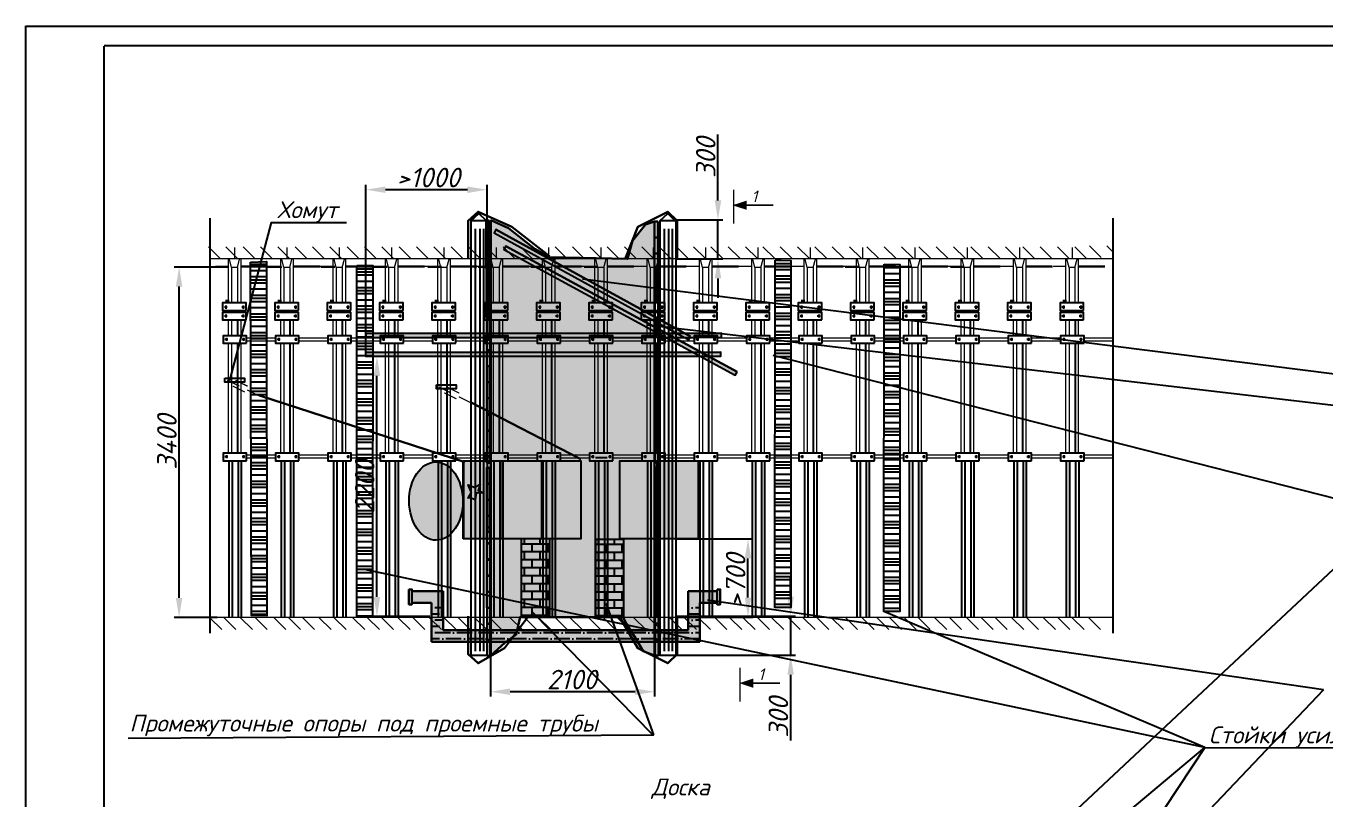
# Model space of a CAD drawing. Header units: millimetres. Extents: x 2479 to 6465, y 644 to 4399.
# Drawn here: x 4234.9 to 4567.5, y 1703.4 to 1901.4 of the extents above; entities that cross this region are included whole.
import ezdxf

# ---------------------------------------------------------------- set-up
doc = ezdxf.new("R2010")
doc.units = ezdxf.units.MM
doc.header["$PDMODE"] = 1
doc.layers.add('Layer1', color=5, linetype='Continuous')
doc.layers.add('надписи', color=7, linetype='Continuous')
doc.styles.add('3m', font='italict.shx', dxfattribs={"height": 3})
doc.styles.get("Standard").update_dxf_attribs({"font": 'isocpeui.ttf'})
doc.dimstyles.new('ISO-25$0', dxfattribs={"dimtxt": 2.5, "dimasz": 2.5, "dimexe": 1.25, "dimexo": 2, "dimgap": 3, "dimtad": 1, "dimjust": 2, "dimtih": 1, "dimtoh": 1, "dimdec": 3, "dimlfac": 0.1, "dimtxsty": '3m', "dimblk": 'NONE', "dimcen": 2.5, "dimdle": 2, "dimse1": 1, "dimse2": 1, "dimclrd": 256, "dimclrt": 5, "dimadec": 0, "dimazin": 0, "dimtm": 1e-09, "dimtfac": 1, "dimtdec": 3, "dimtmove": 0, "dimatfit": 3, "dimfxl": 0, "dimlwd": 0, "dimlwe": 0, "dimarcsym": 0})

# ---------------------------------------------------------------- blocks, each defined once
blk = doc.blocks.new('zam1')
at = {"color": 5, "linetype": 'Continuous'}
blk.add_line((-3.01, 0, 2), (-3.01, 0, 2), dxfattribs=at)
at = {"color": 12, "linetype": 'Continuous'}
for p, q in [((-2.58, 1, 2.5), (-1.84, 1, 2.5)), ((-2.23, 1.4, 2.5), (-2.23, 0.61, 2.5)), ((1.8, 1, 2.5), (2.54, 1, 2.5)), ((2.16, 1.4, 2.5), (2.16, 0.61, 2.5))]:
    blk.add_line(p, q, dxfattribs=at)
blk.add_3dface([(-3.01, 0, 2), (-3.01, 1.96, 2), (3.01, 1.96, 2), (3.01, 0, 2)])
blk = doc.blocks.new('рама')
at = {"color": 7, "linetype": 'Continuous', "lineweight": 0}
for p, q in [((170.65, 2238.06), (170.65, 2241.06)), ((162.34, 2236.06), (169.13, 2236.04)), ((162.35, 2236.31), (169.13, 2236.29)), ((169.16, 2238.05), (169.16, 2233.56)), ((170, 2235.95), (169.44, 2238.05)), ((170, 2235.95), (170, 2233.56)), ((171.51, 2235.95), (172.07, 2238.05)), ((171.51, 2235.95), (171.51, 2233.56)), ((172.38, 2238.05), (172.38, 2233.56)), ((169.16, 2233.56), (169.16, 2226.89)), ((170, 2233.56), (170, 2226.89)), ((171.51, 2233.56), (171.51, 2226.89)), ((172.38, 2233.56), (172.38, 2226.89)), ((169.16, 2222.5), (169.16, 2218.53)), ((171.51, 2222.5), (171.51, 2218.53)), ((172.38, 2222.5), (172.38, 2218.53)), ((169.16, 2216.54), (169.16, 2188.43)), ((171.51, 2216.54), (171.51, 2188.4)), ((172.38, 2216.54), (172.38, 2188.4))]:
    blk.add_line(p, q, dxfattribs=at)
at = {"color": 7, "lineweight": 13}
blk.add_line((175.6, 2236.31), (172.31, 2236.31), dxfattribs=at)
at = {"color": 12, "linetype": 'Continuous'}
for p, q in [((168.16, 2225.76, 2.5), (168.9, 2225.76, 2.5)), ((168.51, 2226.16, 2.5), (168.51, 2225.37, 2.5)), ((172.61, 2225.76, 2.5), (173.35, 2225.76, 2.5)), ((172.96, 2226.16, 2.5), (172.96, 2225.37, 2.5)), ((168.22, 2223.49, 2.5), (168.96, 2223.49, 2.5)), ((168.58, 2223.89, 2.5), (168.58, 2223.1, 2.5)), ((172.61, 2223.49, 2.5), (173.35, 2223.49, 2.5)), ((172.96, 2223.89, 2.5), (172.96, 2223.1, 2.5))]:
    blk.add_line(p, q, dxfattribs=at)
at = {"color": 2, "linetype": 'Continuous'}
for p, q in [((172.14, 2227.37), (173.02, 2227.37)), ((172.22, 2227.37), (173.1, 2227.37))]:
    blk.add_line(p, q, dxfattribs=at)
at = {"color": 5, "linetype": 'Continuous'}
for p, q in [((167.71, 2224.93, 2), (167.71, 2224.93, 2)), ((167.79, 2224.93, 2), (167.79, 2224.93, 2)), ((167.79, 2222.49, 2), (167.79, 2222.49, 2))]:
    blk.add_line(p, q, dxfattribs=at)
at = {"color": 7, "linetype": 'Continuous'}
for p, q in [((173.81, 2224.93, 2), (167.79, 2224.93, 2)), ((169.12, 2224.93, -0.23), (169.12, 2224.45, -0.14)), ((170.01, 2224.45, -0.58), (170.01, 2224.93, -1)), ((171.5, 2224.93, -0.63), (171.5, 2224.45, -0.36)), ((171.5, 2223.81), (171.5, 2223.81)), ((171.5, 2223.81), (171.5, 2223.81)), ((172.39, 2224.93, -0.78), (172.39, 2224.45, -0.45))]:
    blk.add_line(p, q, dxfattribs=at)
at = {"color": 7}
for p, q in [((169.97, 2222.5), (169.97, 2218.53)), ((169.97, 2216.54), (169.97, 2188.4)), ((169.02, 2186.41), (169.02, 2146.32)), ((169.85, 2186.41), (169.85, 2146.32)), ((171.38, 2186.41), (171.38, 2146.32)), ((172.23, 2186.41), (172.23, 2146.32))]:
    blk.add_line(p, q, dxfattribs=at)
at = {"linetype": 'Continuous', "lineweight": 13}
for p, q in [((160.28, 2217.07), (167.69, 2217.07)), ((160.29, 2217.87), (167.69, 2217.87)), ((160.28, 2187.07), (167.69, 2187.07)), ((160.29, 2187.87), (167.69, 2187.87))]:
    blk.add_line(p, q, dxfattribs=at)
at = {"color": 7, "linetype": 'Continuous', "lineweight": 0}
blk.add_lwpolyline([(169.99, 2235.93), (171.5, 2235.93)], dxfattribs=at)
for points in [[(167.79, 2224.93, 2), (167.79, 2226.89, 2), (173.81, 2226.89, 2), (173.81, 2224.93, 2)], [(167.79, 2222.49, 2), (167.79, 2224.45, 2), (173.81, 2224.45, 2), (173.81, 2222.49, 2)]]:
    blk.add_3dface(points)
at = {"color": 2, "linetype": 'Continuous', "rotation": 359.9999999997382}
for p in [(170.68, 2216.51), (170.68, 2186.44)]:
    blk.add_blockref('zam1', p, dxfattribs=at)
blk = doc.blocks.new('*D286')
at = {"color": 0, "linetype": 'Continuous', "lineweight": -2}
for p, q in [((4283.86, 1839.64), (4272.86, 1839.64)), ((4274.11, 1754.9), (4274.11, 1834.64)), ((4283.86, 1749.9), (4272.86, 1749.9))]:
    blk.add_line(p, q, dxfattribs=at)
at = {"color": 0, "linetype": 'Continuous', "lineweight": 40}
for points in [[(4273.28, 1834.64), (4274.95, 1834.64), (4274.11, 1839.64)], [(4273.28, 1754.9), (4274.95, 1754.9), (4274.11, 1749.9)]]:
    blk.add_solid(points, dxfattribs=at)
at = {"layer": 'Defpoints', "color": 0, "linetype": 'Continuous', "lineweight": 40}
for p in [(4274.11, 1839.64), (4284.49, 1839.64), (4284.49, 1749.9)]:
    blk.add_point(p, dxfattribs=at)
at = {"color": 0, "linetype": 'Continuous', "lineweight": 18, "insert": (4270.99, 1794.77), "char_height": 5, "attachment_point": 5, "rotation": 90}
blk.add_mtext('3400', dxfattribs=at)
blk = doc.blocks.new('*D287')
at = {"color": 0, "linetype": 'Continuous', "lineweight": -2}
for p, q in [((4353.85, 1749.28), (4353.85, 1729.6)), ((4395.85, 1749.28), (4395.85, 1729.6)), ((4390.85, 1730.85), (4358.85, 1730.85))]:
    blk.add_line(p, q, dxfattribs=at)
at = {"color": 0, "linetype": 'Continuous', "lineweight": 40}
for points in [[(4358.85, 1731.68), (4358.85, 1730.02), (4353.85, 1730.85)], [(4390.85, 1731.68), (4390.85, 1730.02), (4395.85, 1730.85)]]:
    blk.add_solid(points, dxfattribs=at)
at = {"layer": 'Defpoints', "color": 0, "linetype": 'Continuous', "lineweight": 40}
for p in [(4353.85, 1749.91), (4395.85, 1749.91), (4353.85, 1730.85)]:
    blk.add_point(p, dxfattribs=at)
at = {"color": 0, "linetype": 'Continuous', "lineweight": 18, "insert": (4374.66, 1733.97), "char_height": 5, "attachment_point": 5}
blk.add_mtext('2100', dxfattribs=at)
blk = doc.blocks.new('*D289')
at = {"color": 0, "linetype": 'Continuous', "lineweight": -2}
for p, q in [((4430.69, 1755.21), (4430.69, 1760.21)), ((4401.25, 1750.21), (4431.94, 1750.21)), ((4430.69, 1750.21), (4430.69, 1740.21)), ((4401.25, 1740.21), (4431.94, 1740.21)), ((4430.69, 1735.21), (4430.69, 1718.34))]:
    blk.add_line(p, q, dxfattribs=at)
at = {"color": 0, "linetype": 'Continuous', "lineweight": 40}
for points in [[(4429.86, 1755.21), (4431.52, 1755.21), (4430.69, 1750.21)], [(4429.86, 1735.21), (4431.52, 1735.21), (4430.69, 1740.21)]]:
    blk.add_solid(points, dxfattribs=at)
at = {"layer": 'Defpoints', "color": 0, "linetype": 'Continuous', "lineweight": 40}
for p in [(4400.62, 1750.21), (4400.62, 1740.21), (4430.69, 1740.21)]:
    blk.add_point(p, dxfattribs=at)
at = {"color": 0, "linetype": 'Continuous', "lineweight": 18, "insert": (4427.56, 1724.28), "char_height": 5, "attachment_point": 5, "rotation": 90}
blk.add_mtext('300', dxfattribs=at)
blk = doc.blocks.new('*D294')
at = {"color": 0, "linetype": 'Continuous', "lineweight": -2}
for p, q in [((4412.09, 1856.73), (4412.09, 1873.61)), ((4401.16, 1851.73), (4413.34, 1851.73)), ((4412.09, 1841.73), (4412.09, 1851.73)), ((4401.16, 1841.73), (4413.34, 1841.73)), ((4412.09, 1836.73), (4412.09, 1831.73))]:
    blk.add_line(p, q, dxfattribs=at)
at = {"color": 0, "linetype": 'Continuous', "lineweight": 40}
for points in [[(4411.25, 1856.73), (4412.92, 1856.73), (4412.09, 1851.73)], [(4411.25, 1836.73), (4412.92, 1836.73), (4412.09, 1841.73)]]:
    blk.add_solid(points, dxfattribs=at)
at = {"layer": 'Defpoints', "color": 0, "linetype": 'Continuous', "lineweight": 40}
for p in [(4400.54, 1851.73), (4400.54, 1841.73), (4412.09, 1841.73)]:
    blk.add_point(p, dxfattribs=at)
at = {"color": 0, "linetype": 'Continuous', "lineweight": 18, "insert": (4408.96, 1867.67), "char_height": 5, "attachment_point": 5, "rotation": 90}
blk.add_mtext('300', dxfattribs=at)
blk = doc.blocks.new('*D295')
at = {"color": 0, "linetype": 'Continuous', "lineweight": -2}
for p, q in [((4401.29, 1769.98), (4421.02, 1769.98)), ((4419.77, 1754.98), (4419.77, 1764.98)), ((4401.29, 1749.98), (4421.02, 1749.98))]:
    blk.add_line(p, q, dxfattribs=at)
at = {"color": 0, "linetype": 'Continuous', "lineweight": 40}
for points in [[(4418.94, 1764.98), (4420.6, 1764.98), (4419.77, 1769.98)], [(4418.94, 1754.98), (4420.6, 1754.98), (4419.77, 1749.98)]]:
    blk.add_solid(points, dxfattribs=at)
at = {"layer": 'Defpoints', "color": 0, "linetype": 'Continuous', "lineweight": 40}
for p in [(4400.66, 1769.98), (4419.77, 1769.98), (4400.66, 1749.98)]:
    blk.add_point(p, dxfattribs=at)
at = {"color": 0, "linetype": 'Continuous', "lineweight": 18, "insert": (4416.61, 1759.36), "char_height": 5, "attachment_point": 5, "rotation": 90}
blk.add_mtext('>700', dxfattribs=at)
blk = doc.blocks.new('*D296')
at = {"color": 0, "linetype": 'Continuous', "lineweight": -2}
for p, q in [((4338.35, 1816.74), (4323.51, 1816.74)), ((4324.76, 1755.12), (4324.76, 1811.74)), ((4338.35, 1750.12), (4323.51, 1750.12))]:
    blk.add_line(p, q, dxfattribs=at)
at = {"color": 0, "linetype": 'Continuous', "lineweight": 40}
for points in [[(4323.93, 1811.74), (4325.59, 1811.74), (4324.76, 1816.74)], [(4323.93, 1755.12), (4325.59, 1755.12), (4324.76, 1750.12)]]:
    blk.add_solid(points, dxfattribs=at)
at = {"layer": 'Defpoints', "color": 0, "linetype": 'Continuous', "lineweight": 40}
for p in [(4324.76, 1816.74), (4338.97, 1816.74), (4338.97, 1750.12)]:
    blk.add_point(p, dxfattribs=at)
at = {"color": 0, "linetype": 'Continuous', "lineweight": 18, "insert": (4321.64, 1783.43), "char_height": 5, "attachment_point": 5, "rotation": 90}
blk.add_mtext('2200', dxfattribs=at)
blk = doc.blocks.new('нош')
at = {"color": 7, "linetype": 'Continuous', "const_width": 0.311}
for points in [[(2569.79, 1797.84), (2566.69, 1799.37)], [(2571.93, 1797.79), (2568.83, 1799.32)], [(2571.2, 1796.3), (2568.1, 1797.83)], [(2574.91, 1795.31), (2571.8, 1796.85)], [(2623.97, 1796.09), (2620.86, 1797.62)], [(2625.37, 1794.56), (2622.27, 1796.09)], [(2626.11, 1796.04), (2623, 1797.57)], [(2629.08, 1793.57), (2625.98, 1795.1)]]:
    blk.add_lwpolyline(points, dxfattribs=at)
at = {"layer": 'надписи'}
for points in [[(2566.07, 1799.89), (2571.1, 1799.89), (2571.1, 1798.86), (2566.07, 1798.86)], [(2620.24, 1798.14), (2625.28, 1798.14), (2625.28, 1797.11), (2620.24, 1797.11)]]:
    blk.add_lwpolyline(points, close=True, dxfattribs=at)
at = {"layer": 'надписи', "lineweight": 30}
for points in [[(2574.98, 1795.4), (2627.49, 1778.37)], [(2629.15, 1793.65), (2657.27, 1779.12)]]:
    blk.add_lwpolyline(points, dxfattribs=at)
blk = doc.blocks.new('*D277')
at = {"color": 0, "linetype": 'Continuous', "lineweight": -2}
for p, q in [((4321.95, 1817.85), (4321.95, 1860.7)), ((4347.95, 1859.45), (4326.95, 1859.45)), ((4352.95, 1817.85), (4352.95, 1860.7))]:
    blk.add_line(p, q, dxfattribs=at)
at = {"color": 0, "linetype": 'Continuous', "lineweight": 40}
for points in [[(4326.95, 1860.29), (4326.95, 1858.62), (4321.95, 1859.45)], [(4347.95, 1860.29), (4347.95, 1858.62), (4352.95, 1859.45)]]:
    blk.add_solid(points, dxfattribs=at)
at = {"layer": 'Defpoints', "color": 0, "linetype": 'Continuous', "lineweight": 40}
for p in [(4321.95, 1859.45), (4321.95, 1817.23), (4352.95, 1817.23)]:
    blk.add_point(p, dxfattribs=at)
at = {"color": 0, "linetype": 'Continuous', "lineweight": 18, "insert": (4337.91, 1862.58), "char_height": 5, "attachment_point": 5}
blk.add_mtext('>1000', dxfattribs=at)

msp = doc.modelspace()

# ---------------------------------------------------------------- hatches: boundary and pattern name
h = msp.add_hatch()
h.set_pattern_fill('CLAY', color=12, style=0)
h.set_pattern_definition([(0, (403.302, 544.9697), (0, 4.7625), []), (0, (403.302, 545.7634), (0, 4.7625), []), (0, (403.302, 546.557), (0, 4.7625), []), (0, (403.302, 548.1447), (0, 4.7625), [4.7625, -3.175])])
h.paths.add_polyline_path([(4296.50387, 1841.10412), (4292.41433, 1840.92894), (4292.62691, 1750.34856), (4296.56907, 1750.26295)])
h = msp.add_hatch()
h.set_pattern_fill('CLAY', color=12, style=0)
h.set_pattern_definition([(0, (430.4516, 546.979), (0, 4.7625), []), (0, (430.4516, 547.7725), (0, 4.7625), []), (0, (430.4516, 548.5663), (0, 4.7625), []), (0, (430.4516, 550.154), (0, 4.7625), [4.7625, -3.175])])
h.paths.add_polyline_path([(4323.72446, 1840.02459), (4319.62432, 1840.02459), (4319.64714, 1750.02272), (4323.66922, 1750.06415)])
h = msp.add_hatch()
h.set_pattern_fill('CLAY', color=12, style=0)
h.set_pattern_definition([(0, (537.531, 545.169), (0, 4.7625), []), (0, (537.531, 545.963), (0, 4.7625), []), (0, (537.531, 546.7566), (0, 4.7625), []), (0, (537.531, 548.344), (0, 4.7625), [4.7625, -3.175])])
h.paths.add_polyline_path([(4430.73274, 1841.30357), (4426.73245, 1841.40571), (4426.67243, 1752.39983), (4430.73272, 1752.39983)])
h = msp.add_hatch()
h.set_pattern_fill('CLAY', color=12, style=0)
h.set_pattern_definition([(0, (565.4406, 544.1416), (0, 4.7625), []), (0, (565.4406, 544.9353), (0, 4.7625), []), (0, (565.4406, 545.729), (0, 4.7625), []), (0, (565.4406, 547.3166), (0, 4.7625), [4.7625, -3.175])])
h.paths.add_polyline_path([(4458.64242, 1840.27601), (4454.61913, 1840.41779), (4454.58211, 1751.37227), (4458.6424, 1751.37227)])
for points in [[(4346.98376, 1769.99634), (4346.98376, 1789.99634), (4356.98376, 1789.99634), (4356.98376, 1769.99634)], [(4356.98376, 1769.99634), (4356.98376, 1789.99634), (4366.98376, 1789.99634), (4366.98376, 1769.99634)], [(4366.98376, 1769.99634), (4366.98376, 1789.99634), (4376.98376, 1789.99634), (4376.98376, 1769.99634)], [(4376.98376, 1769.99634), (4376.98376, 1789.99634), (4386.98376, 1789.99634), (4386.98376, 1769.99634)], [(4386.98376, 1769.99634), (4386.98376, 1789.99634), (4396.98376, 1789.99634), (4396.98376, 1769.99634)], [(4396.98376, 1769.99634), (4396.98376, 1789.99634), (4406.98376, 1789.99634), (4406.98376, 1769.99634)]]:
    msp.add_hatch(color=5).paths.add_polyline_path(points)
h = msp.add_hatch()
h.set_pattern_fill('AR-B816', color=256, scale=0.01, style=0)
h.set_pattern_definition([(0, (889.833, 551.6018), (0, 2.032), []), (90, (889.833, 551.6018), (-2.032, 2.032), [2.032, -2.032])])
h.paths.add_polyline_path([(4368.92557, 1770.088), (4361.80845, 1770.088), (4361.80845, 1750.20584), (4368.92557, 1750.20584)])
h = msp.add_hatch()
h.set_pattern_fill('AR-B816', color=256, scale=0.01, style=0)
h.set_pattern_definition([(0, (908.812, 551.47), (0, 2.032), []), (90, (908.812, 551.47), (-2.032, 2.032), [2.032, -2.032])])
h.paths.add_polyline_path([(4387.90456, 1769.95633), (4380.78744, 1769.95633), (4380.78744, 1750.07417), (4387.90456, 1750.07417)])
at = {"layer": 'Layer1'}
for color, points in [(4, [(4405.0694, 1821.85667), (4355.22545, 1849.25378), (4354.75196, 1848.37299), (4404.5959, 1820.97588)]), (4, [(4416.99391, 1812.79519), (4357.76631, 1844.97943), (4357.29282, 1844.09864), (4416.52041, 1811.91439)]), (3, [(4412.99751, 1822.66628), (4321.94502, 1822.60091), (4321.94502, 1821.60091), (4412.99751, 1821.66628)]), (3, [(4412.85122, 1817.84318), (4321.79874, 1817.7778), (4321.79874, 1816.7778), (4412.85122, 1816.84318)])]:
    msp.add_hatch(color=color, dxfattribs=at).paths.add_polyline_path(points)
h = msp.add_hatch(color=5, dxfattribs=at)
edge = h.paths.add_edge_path()
edge.add_ellipse((4339.89146, 1779.69162), major_axis=(-0.06439, 10.01993), ratio=0.686268145, start_angle=0, end_angle=360)
at = {"layer": 'Layer1', "lineweight": 40}
msp.add_hatch(color=7, dxfattribs=at).paths.add_polyline_path([(4407.48442, 1753.63684), (4411.87605, 1753.63684), (4411.87605, 1756.63684), (4404.47937, 1756.63684), (4404.47937, 1746.63684), (4341.74027, 1746.63684), (4341.74027, 1756.63684), (4333.74027, 1756.63684), (4333.74027, 1753.63684), (4338.74027, 1753.63684), (4338.74027, 1743.63684), (4407.48442, 1743.63684)])
at = {"layer": 'Layer1'}
h = msp.add_hatch(dxfattribs=at)
h.set_pattern_fill('ANSI36', color=5, scale=0.5, angle=135, style=0)
h.set_pattern_definition([(180, (2023.8604, 77.5051), (-2.778125, -1.5875), [3.96875, -0.79375, 0, -0.79375])])
h.paths.add_polyline_path([(4407.48442, 1753.63684), (4404.47937, 1753.63684), (4404.47937, 1746.63684), (4341.74027, 1746.63684), (4341.74027, 1753.63684), (4338.74027, 1753.63684), (4338.74027, 1743.63684), (4407.48442, 1743.63684)])
at = {"layer": 'надписи'}
msp.add_hatch(color=254, dxfattribs=at).paths.add_polyline_path([(4353.94457, 1740.14447), (4353.94457, 1851.62569), (4358.45499, 1849.57223), (4362.89652, 1846.10702), (4365.28512, 1844.20887), (4368.74848, 1842.20281), (4388.93143, 1841.7146), (4390.23073, 1846.37452), (4393.55117, 1850.55675), (4395.80346, 1851.32108), (4395.80346, 1740.12626), (4392.96393, 1741.27996), (4391.16739, 1744.35649), (4388.6009, 1748.33034), (4387.79471, 1749.95107), (4361.41579, 1749.95107), (4360.44208, 1745.49597), (4357.52091, 1743.38847)])

# ---------------------------------------------------------------- linework, layer by layer
at = {"color": 7}
for p, q in [((4234.90754, 1513.16104), (4234.90754, 1901.40536)), ((4234.90754, 1901.371), (4814.70477, 1901.371)), ((4254.90754, 1896.371), (4809.70477, 1896.371)), ((4254.90754, 1518.8173), (4254.90754, 1896.19885))]:
    msp.add_line(p, q, dxfattribs=at)
at = {"linetype": 'Continuous', "lineweight": 13}
for p, q in [((4416.02246, 1859.39788), (4416.02246, 1850.79634)), ((4417.72594, 1736.95516), (4417.72594, 1728.35362))]:
    msp.add_line(p, q, dxfattribs=at)
at = {"linetype": 'Continuous', "lineweight": 0}
for p, q in [((4284.66687, 1841.83283), (4281.65933, 1844.84037)), ((4289.10312, 1841.83283), (4286.09517, 1844.84078)), ((4293.53936, 1841.83283), (4290.531, 1844.84119)), ((4297.97561, 1841.83283), (4294.96684, 1844.8416)), ((4302.41186, 1841.83283), (4299.40267, 1844.84202)), ((4306.8481, 1841.83283), (4303.83851, 1844.84243)), ((4311.28435, 1841.83283), (4308.27434, 1844.84284)), ((4315.7206, 1841.83283), (4312.71018, 1844.84325)), ((4320.15684, 1841.83283), (4317.14601, 1844.84366)), ((4324.59309, 1841.83283), (4321.58185, 1844.84407)), ((4329.02934, 1841.83283), (4326.01769, 1844.84448)), ((4333.46558, 1841.83283), (4330.45352, 1844.84489)), ((4337.90183, 1841.83283), (4334.88936, 1844.8453)), ((4342.33808, 1841.83283), (4339.32519, 1844.84571)), ((4346.77432, 1841.83283), (4343.76103, 1844.84613)), ((4351.21057, 1841.83283), (4348.19686, 1844.84654)), ((4355.64682, 1841.83283), (4352.6327, 1844.84695)), ((4360.08306, 1841.83283), (4357.06853, 1844.84736)), ((4364.51931, 1841.83283), (4361.50437, 1844.84777)), ((4368.95556, 1841.83283), (4365.94021, 1844.84818)), ((4373.3918, 1841.83283), (4370.37604, 1844.84859)), ((4377.82805, 1841.83283), (4374.81188, 1844.849)), ((4382.26429, 1841.83283), (4379.24771, 1844.84941)), ((4386.70054, 1841.83283), (4383.68355, 1844.84982)), ((4391.13679, 1841.83283), (4388.11938, 1844.85024)), ((4395.57303, 1841.83283), (4392.55522, 1844.85065)), ((4400.00928, 1841.83283), (4396.99105, 1844.85106)), ((4404.44553, 1841.83283), (4401.42689, 1844.85147)), ((4408.88177, 1841.83283), (4405.86273, 1844.85188)), ((4413.31802, 1841.83283), (4410.29856, 1844.85229)), ((4417.75427, 1841.83283), (4414.7344, 1844.8527)), ((4422.19051, 1841.83283), (4419.17023, 1844.85311)), ((4426.62676, 1841.83283), (4423.60607, 1844.85352)), ((4431.06301, 1841.83283), (4428.0419, 1844.85393)), ((4435.49925, 1841.83283), (4432.47774, 1844.85435)), ((4439.9355, 1841.83283), (4436.91357, 1844.85476)), ((4444.37175, 1841.83283), (4441.34941, 1844.85517)), ((4448.80799, 1841.83283), (4445.78524, 1844.85558)), ((4453.24424, 1841.83283), (4450.22108, 1844.85599)), ((4457.68049, 1841.83283), (4454.65692, 1844.8564)), ((4462.11673, 1841.83283), (4459.09275, 1844.85681)), ((4466.55298, 1841.83283), (4463.52859, 1844.85722)), ((4470.98923, 1841.83283), (4467.96442, 1844.85763)), ((4475.42547, 1841.83283), (4472.40026, 1844.85804)), ((4479.86172, 1841.83283), (4476.83609, 1844.85846)), ((4484.29796, 1841.83283), (4481.27193, 1844.85887)), ((4488.73421, 1841.83283), (4485.70776, 1844.85928)), ((4493.17046, 1841.83283), (4490.1436, 1844.85969)), ((4497.6067, 1841.83283), (4494.57944, 1844.8601)), ((4502.04295, 1841.83283), (4499.01527, 1844.86051)), ((4506.4792, 1841.83283), (4503.45111, 1844.86092)), ((4510.23454, 1842.05903), (4507.20686, 1845.08671)), ((4513.21591, 1843.51391), (4511.6427, 1845.08712)), ((4285.05033, 1746.80712), (4282.01176, 1749.79004)), ((4288.65051, 1746.80712), (4285.61194, 1749.79004)), ((4292.87509, 1746.80712), (4289.83652, 1749.79004)), ((4296.68341, 1746.80712), (4293.64483, 1749.79004)), ((4301.47781, 1746.80712), (4298.43924, 1749.79004)), ((4305.22026, 1746.80712), (4302.18169, 1749.79004)), ((4308.82044, 1746.80712), (4305.78187, 1749.79004)), ((4313.04502, 1746.80712), (4310.00645, 1749.79004)), ((4316.85333, 1746.80712), (4313.81476, 1749.79004)), ((4321.67467, 1746.80712), (4318.6361, 1749.79004)), ((4325.41711, 1746.80712), (4322.37854, 1749.79004)), ((4329.01729, 1746.80712), (4325.97872, 1749.79004)), ((4333.24187, 1746.80712), (4330.2033, 1749.79004)), ((4337.05019, 1746.80712), (4334.01162, 1749.79004)), ((4341.30592, 1746.80712), (4338.26735, 1749.79004)), ((4345.04837, 1746.80712), (4342.00979, 1749.79004)), ((4348.64855, 1746.80712), (4345.60997, 1749.79004)), ((4352.87312, 1746.80712), (4349.83455, 1749.79004)), ((4356.68144, 1746.80712), (4353.64287, 1749.79004)), ((4361.91856, 1746.80712), (4358.87999, 1749.79004)), ((4365.66101, 1746.80712), (4362.62244, 1749.79004)), ((4369.26119, 1746.80712), (4366.22262, 1749.79004)), ((4373.48577, 1746.80712), (4370.4472, 1749.79004)), ((4377.29408, 1746.80712), (4374.25551, 1749.79004)), ((4382.04135, 1746.80712), (4379.00278, 1749.79004)), ((4385.7838, 1746.80712), (4382.74523, 1749.79004)), ((4389.38398, 1746.80712), (4386.34541, 1749.79004)), ((4393.60856, 1746.80712), (4390.56999, 1749.79004)), ((4397.41687, 1746.80712), (4394.3783, 1749.79004)), ((4402.81728, 1746.80712), (4399.77871, 1749.79004)), ((4406.55973, 1746.80712), (4403.52116, 1749.79004)), ((4410.15991, 1746.80712), (4407.12134, 1749.79004)), ((4414.38449, 1746.80712), (4411.34592, 1749.79004)), ((4418.1928, 1746.80712), (4415.15423, 1749.79004)), ((4421.57487, 1746.80712), (4418.5363, 1749.79004)), ((4425.31732, 1746.80712), (4422.27875, 1749.79004)), ((4428.9175, 1746.80712), (4425.87893, 1749.79004)), ((4433.14208, 1746.80712), (4430.10351, 1749.79004)), ((4436.95039, 1746.80712), (4433.91182, 1749.79004)), ((4440.4907, 1746.80712), (4437.45213, 1749.79004)), ((4444.23315, 1746.80712), (4441.19458, 1749.79004)), ((4447.83333, 1746.80712), (4444.79476, 1749.79004)), ((4452.05791, 1746.80712), (4449.01934, 1749.79004)), ((4455.86622, 1746.80712), (4452.82765, 1749.79004)), ((4459.10352, 1746.80712), (4456.06495, 1749.79004)), ((4462.84597, 1746.80712), (4459.8074, 1749.79004)), ((4466.44615, 1746.80712), (4463.40758, 1749.79004)), ((4470.67073, 1746.80712), (4467.63216, 1749.79004)), ((4474.47904, 1746.80712), (4471.44047, 1749.79004)), ((4478.81389, 1746.80712), (4475.77532, 1749.79004)), ((4482.55634, 1746.80712), (4479.51777, 1749.79004)), ((4486.15652, 1746.80712), (4483.11795, 1749.79004)), ((4490.3811, 1746.80712), (4487.34253, 1749.79004)), ((4494.18941, 1746.80712), (4491.15084, 1749.79004)), ((4498.47376, 1746.80712), (4495.43519, 1749.79004)), ((4502.21621, 1746.80712), (4499.17764, 1749.79004)), ((4505.81639, 1746.80712), (4502.77782, 1749.79004)), ((4510.04097, 1746.80712), (4507.0024, 1749.79004))]:
    msp.add_line(p, q, dxfattribs=at)
at = {"color": 7, "linetype": 'Continuous', "lineweight": 0}
for p, q in [((4513.21591, 1841.74318), (4282.01337, 1841.74318)), ((4501.10963, 1841.64683), (4501.41393, 1841.64683)), ((4504.04566, 1841.64683), (4504.32963, 1841.64683)), ((4282.01337, 1749.9637), (4513.21591, 1749.98383))]:
    msp.add_line(p, q, dxfattribs=at)
at = {"color": 7, "lineweight": 13}
for p, q in [((4283.20287, 1839.64594), (4286.77751, 1839.64594)), ((4296.81833, 1839.64594), (4300.39297, 1839.64594)), ((4297.07779, 1839.90516), (4300.36415, 1839.90516)), ((4310.43308, 1839.64594), (4314.00772, 1839.64594)), ((4310.69254, 1839.90516), (4313.97889, 1839.90516)), ((4323.84664, 1839.64594), (4327.42128, 1839.64594)), ((4324.1061, 1839.90516), (4327.39245, 1839.90516)), ((4337.75979, 1839.64594), (4341.33442, 1839.64594)), ((4338.01924, 1839.90516), (4341.3056, 1839.90516)), ((4350.6724, 1839.64594), (4354.24704, 1839.64594)), ((4350.93186, 1839.90516), (4354.21822, 1839.90516)), ((4364.188, 1839.64594), (4367.76264, 1839.64594)), ((4364.44746, 1839.90516), (4367.73382, 1839.90516)), ((4377.80679, 1839.64594), (4381.38143, 1839.64594)), ((4378.06625, 1839.90516), (4381.35261, 1839.90516)), ((4444.69128, 1839.64594), (4448.26592, 1839.64594)), ((4444.95074, 1839.90516), (4448.2371, 1839.90516)), ((4458.15564, 1839.64594), (4461.73028, 1839.64594)), ((4458.4151, 1839.90516), (4461.70146, 1839.90516)), ((4471.59557, 1839.64594), (4475.1702, 1839.64594)), ((4471.85503, 1839.90516), (4475.14138, 1839.90516))]:
    msp.add_line(p, q, dxfattribs=at)
for p, q in [((4536.71165, 1716.55689), (4321.55323, 1762.13035)), ((4395.70029, 1719.81301), (4383.46119, 1753.51222)), ((4395.40177, 1719.81301), (4364.65478, 1751.12643)), ((4536.71165, 1716.55689), (4454.58211, 1751.37227)), ((4261.07028, 1718.91834), (4395.70029, 1719.81301)), ((4536.71165, 1716.55689), (4451.57195, 1587.64349)), ((4453.50778, 1646.84907), (4536.71165, 1716.55689)), ((4536.71165, 1716.55689), (4603.45426, 1716.39603))]:
    msp.add_line(p, q)
at = {"linetype": 'Continuous', "lineweight": 13, "const_width": 0.4}
for points in [[(4426.27899, 1855.50208), (4416.6112, 1855.50208)], [(4427.98247, 1733.05936), (4418.31468, 1733.05936)]]:
    msp.add_lwpolyline(points, dxfattribs=at)
for points in [[(4282.01337, 1852.17304), (4282.01337, 1745.84543)], [(4513.21591, 1852.17304), (4513.21591, 1745.84543)]]:
    msp.add_lwpolyline(points)
at = {"elevation": 2}
for points in [[(4346.81962, 1769.99634), (4346.81962, 1789.99634), (4356.81962, 1789.99634), (4356.81962, 1769.99634), (4346.81962, 1769.99634)], [(4346.98376, 1769.99634), (4346.98376, 1789.99634), (4356.98376, 1789.99634), (4356.98376, 1769.99634), (4346.98376, 1769.99634)], [(4356.90169, 1769.99634), (4356.90169, 1789.99634), (4366.90169, 1789.99634), (4366.90169, 1769.99634), (4356.90169, 1769.99634)], [(4356.98376, 1769.99634), (4356.98376, 1789.99634), (4366.98376, 1789.99634), (4366.98376, 1769.99634), (4356.98376, 1769.99634)], [(4366.98376, 1769.99634), (4366.98376, 1789.99634), (4376.98376, 1789.99634), (4376.98376, 1769.99634), (4366.98376, 1769.99634)], [(4386.98376, 1769.99634), (4386.98376, 1789.99634), (4396.98376, 1789.99634), (4396.98376, 1769.99634), (4386.98376, 1769.99634)], [(4396.98376, 1769.99634), (4396.98376, 1789.99634), (4406.98376, 1789.99634), (4406.98376, 1769.99634), (4396.98376, 1769.99634)]]:
    msp.add_lwpolyline(points, dxfattribs=at)
for points in [[(4368.92557, 1750.20584), (4361.80845, 1750.20584), (4361.80845, 1770.088), (4368.92557, 1770.088)], [(4387.90456, 1750.07417), (4380.78744, 1750.07417), (4380.78744, 1769.95633), (4387.90456, 1769.95633)]]:
    msp.add_lwpolyline(points, close=True)
msp.add_ellipse((4339.89146, 1779.69162), major_axis=(-0.06439, 10.01993), ratio=0.686268145)
at = {"linetype": 'Continuous', "lineweight": 13}
for points in [[(4415.82626, 1855.47865), (4419.42901, 1854.29605), (4419.43869, 1856.67307)], [(4417.52974, 1733.03593), (4421.13249, 1731.85333), (4421.14218, 1734.23035)]]:
    msp.add_solid(points, dxfattribs=at)
at = {"layer": 'Layer1'}
for p, q in [((4354.74376, 1848.37744), (4404.58771, 1820.98033)), ((4355.22545, 1849.25378), (4405.0694, 1821.85667)), ((4357.28885, 1844.10078), (4416.51645, 1811.91653)), ((4357.76631, 1844.97943), (4416.99391, 1812.79519)), ((4321.94502, 1822.60091), (4412.99751, 1822.66628)), ((4321.94574, 1821.60091), (4412.99822, 1821.66628)), ((4321.79874, 1817.7778), (4412.85122, 1817.84318)), ((4321.79946, 1816.7778), (4412.85194, 1816.84318))]:
    msp.add_line(p, q, dxfattribs=at)
at = {"layer": 'Layer1', "lineweight": 30}
for p, q in [((4333.74027, 1756.63684), (4341.74027, 1756.63684)), ((4341.74027, 1756.63684), (4341.74027, 1746.63684)), ((4404.47937, 1746.63684), (4404.47937, 1756.63684)), ((4404.47937, 1756.63684), (4411.87605, 1756.63684)), ((4407.60525, 1758.3511), (4407.60525, 1758.3511)), ((4333.74027, 1753.63684), (4338.74027, 1753.63684)), ((4338.74027, 1753.63684), (4338.74027, 1743.63684)), ((4407.48442, 1743.63684), (4407.42989, 1753.63684)), ((4407.48442, 1753.63684), (4411.87605, 1753.63684)), ((4341.74027, 1746.63684), (4404.48433, 1746.63684)), ((4341.7799, 1746.63684), (4404.48433, 1746.63684)), ((4338.69887, 1743.63684), (4407.48442, 1743.63684))]:
    msp.add_line(p, q, dxfattribs=at)
at = {"layer": 'Layer1'}
for points in [[(4405.0694, 1821.85667), (4355.22545, 1849.25378), (4354.75196, 1848.37299), (4404.5959, 1820.97588)], [(4416.99391, 1812.79519), (4357.76631, 1844.97943), (4357.29282, 1844.09864), (4416.52041, 1811.91439)], [(4321.94502, 1822.60091), (4412.99751, 1822.66628), (4412.99751, 1822.66628), (4321.94502, 1822.60091)], [(4412.99751, 1822.66628), (4321.94502, 1822.60091), (4321.94502, 1821.60091), (4412.99751, 1821.66628)], [(4321.79874, 1817.7778), (4412.85122, 1817.84318), (4412.85122, 1817.84318), (4321.79874, 1817.7778)], [(4412.85122, 1817.84318), (4321.79874, 1817.7778), (4321.79874, 1816.7778), (4412.85122, 1816.84318)]]:
    msp.add_lwpolyline(points, close=True, dxfattribs=at)
at = {"layer": 'надписи', "lineweight": 30}
for points in [[(4348.09366, 1841.71794), (4348.09366, 1851.49569), (4350.66948, 1853.81148), (4359.26758, 1849.95183), (4368.92313, 1842.39844)], [(4401.66936, 1841.71794), (4401.63301, 1851.49569), (4399.2201, 1853.81148), (4391.55172, 1849.95183), (4388.29509, 1841.72087)], [(4348.09366, 1750.23594), (4348.09366, 1740.45818), (4350.66948, 1738.1424), (4357.45246, 1742.00204), (4363.53615, 1750.233)], [(4401.66936, 1750.23594), (4401.63301, 1740.45818), (4399.2201, 1738.1424), (4391.55172, 1742.00204), (4386.75083, 1750.233)]]:
    msp.add_lwpolyline(points, dxfattribs=at)
at = {"layer": 'надписи', "color": 12}
for points in [[(4348.84959, 1851.50541), (4350.89005, 1853.33285), (4352.72215, 1851.54607)], [(4397.20371, 1851.50541), (4399.24417, 1853.33285), (4401.07626, 1851.54607)], [(4349.95889, 1849.39769), (4349.95889, 1741.24129)], [(4351.07073, 1849.39769), (4351.07073, 1741.24129)], [(4352.01579, 1849.39769), (4352.01579, 1741.24129)], [(4398.31301, 1849.39769), (4398.31301, 1741.24129)], [(4399.42484, 1849.39769), (4399.42484, 1741.24129)], [(4400.36991, 1849.39769), (4400.36991, 1741.24129)]]:
    msp.add_lwpolyline(points, dxfattribs=at)
at = {"layer": 'надписи'}
for points in [[(4287.10645, 1810.59318), (4297.78118, 1851.07478), (4316.97671, 1851.07478)], [(4585.49814, 1810.27023), (4377.40842, 1836.56808)], [(4586.4589, 1802.17514), (4394.01587, 1824.72858)], [(4584.39047, 1776.70221), (4426.1768, 1816.99803)], [(4383.72019, 1790.7826), (4380.72259, 1790.7826)], [(4348.92513, 1782.05626), (4348.13421, 1783.87953), (4349.89857, 1783.211), (4351.17622, 1784.06186), (4350.68949, 1782.42091), (4352.08881, 1781.81316), (4350.14193, 1781.75238), (4349.95942, 1779.98988), (4348.6031, 1780.49334), (4348.08996, 1780.4079), (4348.98796, 1781.98842)], [(4584.39047, 1776.01718), (4412.98248, 1615.43963)], [(4567.15103, 1731.33247), (4409.42217, 1754.3127)], [(4567.15103, 1731.33247), (4411.09386, 1566.99855)]]:
    msp.add_lwpolyline(points, dxfattribs=at)
at = {"layer": 'надписи', "color": 12}
for points in [[(4348.89369, 1851.53654), (4352.95398, 1851.53654), (4352.95398, 1740.11646), (4348.89369, 1740.11646)], [(4397.24781, 1851.53654), (4401.3081, 1851.53654), (4401.3081, 1740.11646), (4397.24781, 1740.11646)], [(4292.41433, 1840.92894), (4296.50387, 1841.10412), (4296.56907, 1750.26295), (4292.62691, 1750.34856)], [(4319.62432, 1840.02459), (4323.72446, 1840.02459), (4323.66922, 1750.06415), (4319.64714, 1750.02272)], [(4426.73245, 1841.40571), (4430.73274, 1841.30357), (4430.73272, 1752.39983), (4426.67243, 1752.39983)], [(4454.61913, 1840.41779), (4458.64242, 1840.27601), (4458.6424, 1751.37227), (4454.58211, 1751.37227)]]:
    msp.add_lwpolyline(points, close=True, dxfattribs=at)
at = {"layer": 'надписи', "lineweight": 30}
for points in [[(4353.54215, 1851.54563), (4352.73149, 1851.54563), (4352.73149, 1847.45994), (4353.54215, 1847.45994)], [(4396.65765, 1851.32403), (4395.84699, 1851.32403), (4395.84699, 1847.23834), (4396.65765, 1847.23834)], [(4353.56431, 1847.43311), (4352.75365, 1847.43311), (4352.75365, 1843.34743), (4353.56431, 1843.34743)], [(4396.67981, 1847.21152), (4395.86915, 1847.21152), (4395.86915, 1843.12583), (4396.67981, 1843.12583)], [(4353.56431, 1843.33125), (4352.75365, 1843.33125), (4352.75365, 1839.24557), (4353.56431, 1839.24557)], [(4396.67981, 1843.10966), (4395.86915, 1843.10966), (4395.86915, 1839.02397), (4396.67981, 1839.02397)], [(4353.59152, 1839.04772), (4352.78085, 1839.04772), (4352.78085, 1834.96203), (4353.59152, 1834.96203)], [(4396.70957, 1838.9937), (4395.8989, 1838.9937), (4395.8989, 1834.90801), (4396.70957, 1834.90801)], [(4353.61368, 1834.93521), (4352.80302, 1834.93521), (4352.80302, 1830.84952), (4353.61368, 1830.84952)], [(4396.73173, 1834.88118), (4395.92107, 1834.88118), (4395.92107, 1830.7955), (4396.73173, 1830.7955)], [(4353.61368, 1830.83334), (4352.80302, 1830.83334), (4352.80302, 1826.74766), (4353.61368, 1826.74766)], [(4396.73173, 1830.77932), (4395.92107, 1830.77932), (4395.92107, 1826.69364), (4396.73173, 1826.69364)], [(4353.69632, 1826.59052), (4352.88566, 1826.59052), (4352.88566, 1822.50483), (4353.69632, 1822.50483)], [(4396.72813, 1826.55993), (4395.91746, 1826.55993), (4395.91746, 1822.47424), (4396.72813, 1822.47424)], [(4353.71849, 1822.478), (4352.90782, 1822.478), (4352.90782, 1818.39232), (4353.71849, 1818.39232)], [(4396.75029, 1822.44742), (4395.93963, 1822.44742), (4395.93963, 1818.36173), (4396.75029, 1818.36173)], [(4353.71849, 1818.37614), (4352.90782, 1818.37614), (4352.90782, 1814.29046), (4353.71849, 1814.29046)], [(4396.75029, 1818.34556), (4395.93963, 1818.34556), (4395.93963, 1814.25987), (4396.75029, 1814.25987)], [(4353.68524, 1814.22787), (4352.87458, 1814.22787), (4352.87458, 1810.14218), (4353.68524, 1810.14218)], [(4396.75055, 1814.2072), (4395.93989, 1814.2072), (4395.93989, 1810.12152), (4396.75055, 1810.12152)], [(4353.7074, 1810.11536), (4352.89674, 1810.11536), (4352.89674, 1806.02967), (4353.7074, 1806.02967)], [(4396.77271, 1810.09469), (4395.96205, 1810.09469), (4395.96205, 1806.009), (4396.77271, 1806.009)], [(4353.7074, 1806.0135), (4352.89674, 1806.0135), (4352.89674, 1801.92781), (4353.7074, 1801.92781)], [(4396.77271, 1805.99283), (4395.96205, 1805.99283), (4395.96205, 1801.90714), (4396.77271, 1801.90714)], [(4353.69035, 1801.81764), (4352.87969, 1801.81764), (4352.87969, 1797.73196), (4353.69035, 1797.73196)], [(4396.75455, 1801.90919), (4395.94389, 1801.90919), (4395.94389, 1797.82351), (4396.75455, 1797.82351)], [(4353.71251, 1797.69124), (4352.90185, 1797.69124), (4352.90185, 1793.60556), (4353.71251, 1793.60556)], [(4396.77672, 1797.78279), (4395.96605, 1797.78279), (4395.96605, 1793.69711), (4396.77672, 1793.69711)], [(4353.71251, 1793.58938), (4352.90185, 1793.58938), (4352.90185, 1789.5037), (4353.71251, 1789.5037)], [(4396.77672, 1793.68093), (4395.96605, 1793.68093), (4395.96605, 1789.59524), (4396.77672, 1789.59524)], [(4353.69143, 1788.23971), (4352.88076, 1788.23971), (4352.88076, 1784.15402), (4353.69143, 1784.15402)], [(4396.84147, 1788.25988), (4396.03081, 1788.25988), (4396.03081, 1784.1742), (4396.84147, 1784.1742)], [(4353.71359, 1784.1272), (4352.90292, 1784.1272), (4352.90292, 1780.04151), (4353.71359, 1780.04151)], [(4396.86363, 1784.14737), (4396.05297, 1784.14737), (4396.05297, 1780.06169), (4396.86363, 1780.06169)], [(4353.71359, 1780.02534), (4352.90292, 1780.02534), (4352.90292, 1775.93965), (4353.71359, 1775.93965)], [(4396.86363, 1780.04551), (4396.05297, 1780.04551), (4396.05297, 1775.95983), (4396.86363, 1775.95983)], [(4353.69557, 1775.88874), (4352.8849, 1775.88874), (4352.8849, 1771.80306), (4353.69557, 1771.80306)], [(4353.71773, 1772.95671), (4352.90707, 1772.95671), (4352.90707, 1768.87103), (4353.71773, 1768.87103)], [(4396.83076, 1775.9288), (4396.0201, 1775.9288), (4396.0201, 1771.84311), (4396.83076, 1771.84311)], [(4396.85293, 1772.99677), (4396.04226, 1772.99677), (4396.04226, 1768.91109), (4396.85293, 1768.91109)], [(4353.71773, 1768.85485), (4352.90707, 1768.85485), (4352.90707, 1764.76917), (4353.71773, 1764.76917)], [(4396.85293, 1768.89491), (4396.04226, 1768.89491), (4396.04226, 1764.80923), (4396.85293, 1764.80923)], [(4353.72083, 1764.67172), (4352.91017, 1764.67172), (4352.91017, 1760.58603), (4353.72083, 1760.58603)], [(4396.82941, 1764.70112), (4396.01875, 1764.70112), (4396.01875, 1760.61544), (4396.82941, 1760.61544)], [(4353.74299, 1760.55921), (4352.93233, 1760.55921), (4352.93233, 1756.47352), (4353.74299, 1756.47352)], [(4396.85157, 1760.58861), (4396.04091, 1760.58861), (4396.04091, 1756.50292), (4396.85157, 1756.50292)], [(4353.74299, 1756.45735), (4352.93233, 1756.45735), (4352.93233, 1752.37166), (4353.74299, 1752.37166)], [(4396.85157, 1756.48675), (4396.04091, 1756.48675), (4396.04091, 1752.40106), (4396.85157, 1752.40106)], [(4353.77665, 1752.37608), (4352.96599, 1752.37608), (4352.96599, 1748.2904), (4353.77665, 1748.2904)], [(4396.82705, 1752.40659), (4396.01639, 1752.40659), (4396.01639, 1748.3209), (4396.82705, 1748.3209)], [(4353.79881, 1748.26357), (4352.98815, 1748.26357), (4352.98815, 1744.17788), (4353.79881, 1744.17788)], [(4396.84921, 1748.29408), (4396.03855, 1748.29408), (4396.03855, 1744.20839), (4396.84921, 1744.20839)], [(4353.79881, 1744.16171), (4352.98815, 1744.16171), (4352.98815, 1740.07602), (4353.79881, 1740.07602)], [(4396.84921, 1744.19222), (4396.03855, 1744.19222), (4396.03855, 1740.10653), (4396.84921, 1740.10653)]]:
    msp.add_lwpolyline(points, close=True, dxfattribs=at)
at = {"layer": 'надписи', "color": 6, "lineweight": 30}
msp.add_lwpolyline([(4353.94457, 1740.14447), (4353.94457, 1851.62569), (4358.45499, 1849.57223), (4362.89652, 1846.10702), (4365.28512, 1844.20887), (4368.74848, 1842.20281), (4388.93143, 1841.7146), (4390.23073, 1846.37452), (4393.55117, 1850.55675), (4395.80346, 1851.32108), (4395.80346, 1740.12626), (4392.96393, 1741.27996), (4391.16739, 1744.35649), (4388.6009, 1748.33034), (4387.79471, 1749.95107), (4361.41579, 1749.95107), (4360.44208, 1745.49597), (4357.52091, 1743.38847), (4353.94457, 1740.14447)], close=True, dxfattribs=at)
at = {"layer": 'надписи', "color": 5, "lineweight": 30}
for points in [[(4332.95993, 1757.07283), (4333.74027, 1757.07283), (4333.74027, 1753.2206), (4332.95993, 1753.2206)], [(4411.87605, 1757.07283), (4412.6564, 1757.07283), (4412.6564, 1753.2206), (4411.87605, 1753.2206)]]:
    msp.add_lwpolyline(points, close=True, dxfattribs=at)

# ---------------------------------------------------------------- block references
at = {"layer": 'надписи', "color": 254, "xscale": -1}
for p in [(4459.05919, -396.40799), (4472.45919, -396.40799), (4485.85919, -396.40799), (4499.25919, -396.40799), (4512.65919, -396.40799), (4526.05919, -396.40799), (4539.45919, -396.40799), (4552.85919, -396.40799), (4566.25919, -396.40799), (4579.65919, -396.40799), (4593.05919, -396.40799), (4606.45919, -396.40799), (4619.85919, -396.40799), (4633.25919, -396.40799), (4646.65919, -396.40799), (4660.04263, -396.40799), (4673.48477, -396.40799)]:
    msp.add_blockref('рама', p, dxfattribs=at)
at = {"layer": 'надписи', "color": 254}
msp.add_blockref('нош', (1719.73963, 11.32022), dxfattribs=at)

# ---------------------------------------------------------------- texts
at = {"linetype": 'Continuous', "lineweight": 13}
for p in [(4420.66636, 1856.25333), (4422.36984, 1733.81061)]:
    msp.add_text('1', height=3, dxfattribs=at).set_placement(p)
at = {"layer": 'надписи', "color": 5}
for s, height, p in [('Хомут', 4.340715, (4299.22863, 1852.16415)), ('Промежуточные опоры под проемные трубы', 4.3407152, (4261.40826, 1720.6369)), ('Стойки усиления крепи', 4.3407152, (4537.75534, 1717.61392)), ('Доска', 4.340715, (4395.10028, 1704.27466))]:
    msp.add_text(s, height=height, dxfattribs=at).set_placement(p)

# ---------------------------------------------------------------- dimensions: what is measured, and where the dimension line sits
at = {"color": 172, "linetype": 'Continuous', "lineweight": 18}
for base, p1, p2, angle, text, picture, middle, dimtype in [((4412.08781, 1841.73385), (4400.53689, 1851.73385), (4400.53689, 1841.73385), 90, '300', '*D294', (4412.08781, 1867.66945), 160), ((4321.94502, 1859.4546), (4352.95398, 1817.22888), (4321.94502, 1817.22888), 180, '>1000', '*D277', (4337.90954, 1859.4546), 161), ((4274.11311, 1839.64477), (4284.48648, 1749.89872), (4284.48648, 1839.64477), 90, '3400', '*D286', (4274.11311, 1794.77174), 161), ((4324.76126, 1816.73545), (4338.97194, 1750.11739), (4338.97194, 1816.73545), 90, '2200', '*D296', (4324.76126, 1783.42642), 160), ((4419.7712, 1769.9803), (4400.66136, 1749.9803), (4400.66136, 1769.9803), 90, '>700', '*D295', (4419.7712, 1759.36182), 161), ((4353.85196, 1730.84964), (4395.85196, 1749.906), (4353.85196, 1749.906), 180, '2100', '*D287', (4374.65684, 1730.84964), 161)]:
    dim = msp.add_linear_dim(base=base, p1=p1, p2=p2, angle=angle, text=text, dimstyle='ISO-25$0', override={"dimtxt": 5, "dimasz": 5, "dimexo": 0.625, "dimgap": 0.625, "dimjust": 0, "dimtih": 0, "dimtoh": 0, "dimdec": 2, "dimlfac": 50, "dimpost": '', "dimtxsty": 'Standard', "dimdle": 0, "dimse1": 0, "dimse2": 0, "dimclrd": 0, "dimclrt": 0, "dimtm": 0, "dimtdec": 2, "dimlwd": 65534, "dimlwe": 65534}, dxfattribs=at)
    dim.commit()
    dim.dimension.update_dxf_attribs({"geometry": picture, "text_midpoint": middle, "dimtype": dimtype})
dim = msp.add_linear_dim(base=(4430.68915, 1740.21371), p1=(4400.62222, 1750.21371), p2=(4400.62222, 1740.21371), angle=90, text='300', dimstyle='ISO-25$0', override={"dimtxt": 5, "dimasz": 5, "dimexo": 0.625, "dimgap": 0.625, "dimjust": 0, "dimtih": 0, "dimtoh": 0, "dimdec": 2, "dimlfac": 50, "dimpost": '', "dimtxsty": 'Standard', "dimdle": 0, "dimse1": 0, "dimse2": 0, "dimclrd": 0, "dimclrt": 0, "dimtm": 0, "dimtdec": 2, "dimlwd": 65534, "dimlwe": 65534}, dxfattribs=at)
dim.commit()
dim.dimension.update_dxf_attribs({"geometry": '*D289', "text_midpoint": (4427.56415, 1724.2781)})

doc.saveas('drawing.dxf')
